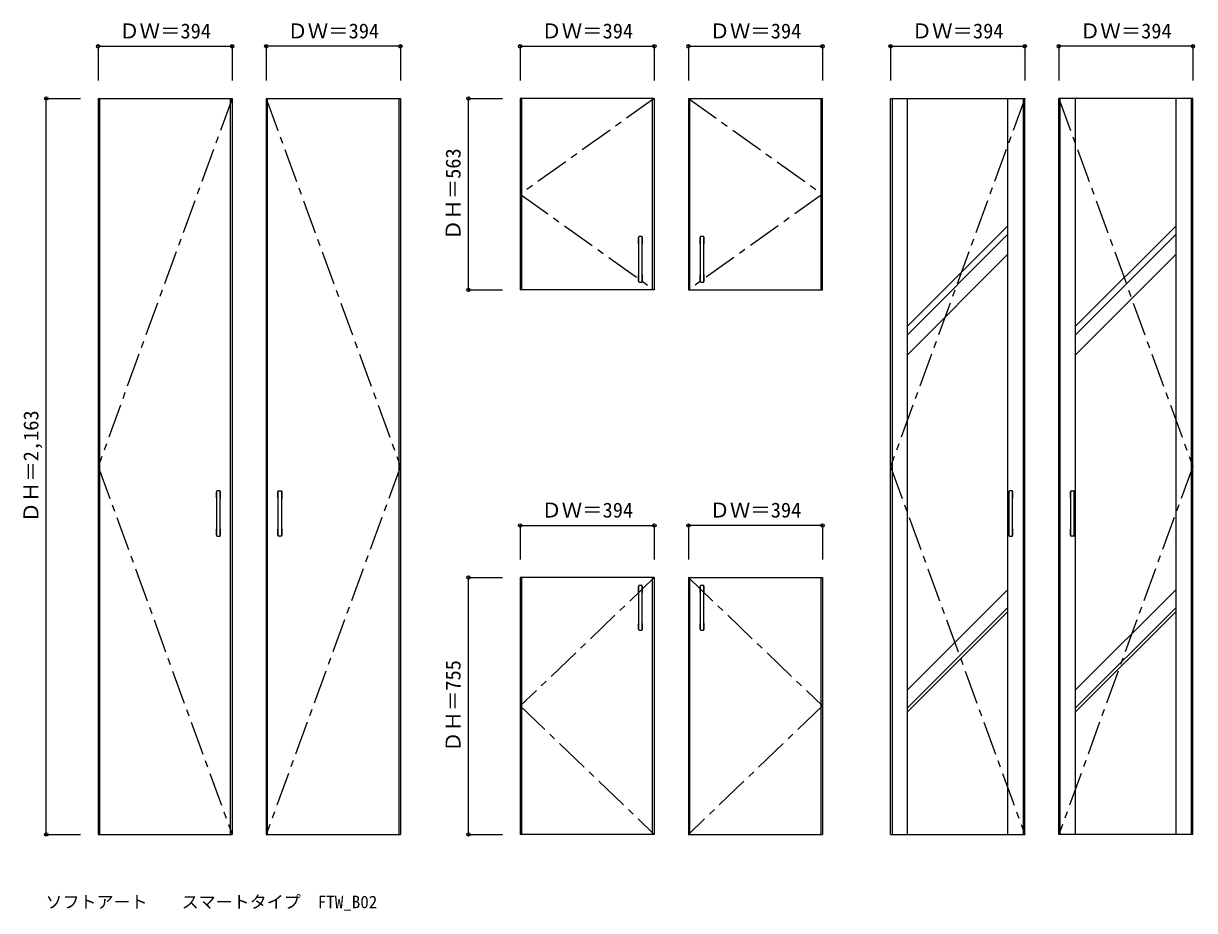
# Model space of a CAD drawing. Units: millimetres, scale not verified. Extents: x -1870 to 1571, y -1464 to 1143.
import ezdxf
from ezdxf.enums import TextEntityAlignment as Align

# ---------------------------------------------------------------- set-up
doc = ezdxf.new("R2010")
doc.units = ezdxf.units.MM
doc.header["$LTSCALE"] = 20
doc.header["$PDMODE"] = 32
doc.header["$PDSIZE"] = 10
doc.linetypes.add('CHAIN1', pattern=[8, 5, -1, 1, -1])
doc.layers.add('0-1', color=7, linetype='Continuous')
doc.layers.add('0-A_文字', color=7, linetype='Continuous')
doc.styles.add('ＭＳ ゴシック', font='')
doc.styles.get('ＭＳ ゴシック').set_extended_font_data('MS Gothic')

msp = doc.modelspace()

# ---------------------------------------------------------------- linework, layer by layer
at = {"layer": '0-1', "color": 4}
for p, q in [((-1650.36, 1075.61), (-1650.36, 975.61)), ((-1650.36, 1075.61), (-1256.36, 1075.61)), ((-1256.36, 1075.61), (-1256.36, 975.61)), ((-762.36, 1075.61), (-1156.36, 1075.61)), ((-1156.36, 1075.61), (-1156.36, 975.61)), ((-762.36, 1075.61), (-762.36, 975.61)), ((-410.36, 1075.61), (-16.36, 1075.61)), ((-410.36, 1075.61), (-410.36, 975.61)), ((-16.36, 1075.61), (-16.36, 975.61)), ((83.64, 1075.61), (477.64, 1075.61)), ((83.64, 1075.61), (83.64, 975.61)), ((477.64, 1075.61), (477.64, 975.61)), ((677.64, 1075.61), (677.64, 975.61)), ((677.64, 1075.61), (1071.64, 1075.61)), ((1071.64, 1075.61), (1071.64, 975.61)), ((1565.64, 1075.61), (1171.64, 1075.61)), ((1171.64, 1075.61), (1171.64, 975.61)), ((1565.64, 1075.61), (1565.64, 975.61)), ((-1802.36, 919.61), (-1802.36, 922.61)), ((-1802.36, 922.61), (-1702.36, 922.61)), ((-1802.36, -1237.39), (-1802.36, 919.61)), ((-562.36, 359.61), (-562.36, 362.61)), ((-562.36, 359.61), (-462.36, 359.61)), ((-410.36, -332.39), (-16.36, -332.39)), ((-410.36, -332.39), (-410.36, -432.39)), ((-16.36, -332.39), (-16.36, -432.39)), ((83.64, -332.39), (83.64, -432.39)), ((477.64, -332.39), (83.64, -332.39)), ((477.64, -332.39), (477.64, -432.39)), ((-562.36, -1240.39), (-562.36, -485.39)), ((-562.36, -485.39), (-462.36, -485.39)), ((-1802.36, -1240.39), (-1802.36, -1237.39)), ((-1802.36, -1240.39), (-1702.36, -1240.39)), ((-562.36, -1240.39), (-462.36, -1240.39))]:
    msp.add_line(p, q, dxfattribs=at)
at = {"layer": '0-1', "color": 3}
for p, q in [((-1650.36, 922.61), (-1256.36, 922.61)), ((-1650.36, 922.61), (-1650.36, -1240.39)), ((-1646.36, 922.61), (-1646.36, -1240.39)), ((-1261.36, -1240.39), (-1261.36, 922.61)), ((-1256.36, 922.61), (-1256.36, -1240.39)), ((-1156.36, 922.61), (-762.36, 922.61)), ((-1156.36, 922.61), (-1156.36, -1240.39)), ((-1152.36, -1240.39), (-1152.36, 922.61)), ((-767.36, 922.61), (-767.36, -1240.39)), ((-762.36, 922.61), (-762.36, -1240.39)), ((-410.36, 922.61), (-410.36, 359.61)), ((-16.36, 922.61), (-410.36, 922.61)), ((-406.36, 922.61), (-406.36, 359.61)), ((-21.36, 359.61), (-21.36, 922.61)), ((-16.36, 922.61), (-16.36, 359.61)), ((83.64, 922.61), (477.64, 922.61)), ((83.64, 922.61), (83.64, 359.61)), ((87.64, 359.61), (87.64, 922.61)), ((472.64, 922.61), (472.64, 359.61)), ((477.64, 359.61), (477.64, 922.61)), ((677.64, 922.61), (1071.64, 922.61)), ((677.64, -1240.39), (677.64, 922.61)), ((682.64, 922.61), (682.64, -1240.39)), ((727.14, -1240.39), (727.14, 922.61)), ((1022.14, -1240.39), (1022.14, 922.61)), ((1067.64, -1240.39), (1067.64, 922.61)), ((1071.64, -1240.39), (1071.64, 922.61)), ((1171.64, -1240.39), (1171.64, 922.61)), ((1565.64, 922.61), (1171.64, 922.61)), ((1175.64, -1240.39), (1175.64, 922.61)), ((1221.14, -1240.39), (1221.14, 922.61)), ((1516.14, -1240.39), (1516.14, 922.61)), ((1560.64, 922.61), (1560.64, -1240.39)), ((1565.64, -1240.39), (1565.64, 922.61)), ((-52.86, 516.61), (-60.86, 516.61)), ((128.14, 516.61), (120.14, 516.61)), ((-61.86, 383.61), (-61.86, 515.61)), ((-51.86, 383.61), (-51.86, 515.61)), ((119.14, 383.61), (119.14, 515.61)), ((129.14, 383.61), (129.14, 515.61)), ((-60.86, 382.61), (-52.86, 382.61)), ((120.14, 382.61), (128.14, 382.61)), ((-16.36, 359.61), (-410.36, 359.61)), ((83.64, 359.61), (477.64, 359.61)), ((-1301.86, -363.39), (-1301.86, -231.39)), ((-1292.86, -230.39), (-1300.86, -230.39)), ((-1291.86, -363.39), (-1291.86, -231.39)), ((-1120.86, -363.39), (-1120.86, -231.39)), ((-1119.86, -230.39), (-1111.86, -230.39)), ((-1110.86, -363.39), (-1110.86, -231.39)), ((1026.14, -363.39), (1026.14, -231.39)), ((1035.14, -230.39), (1027.14, -230.39)), ((1036.14, -363.39), (1036.14, -231.39)), ((1207.14, -363.39), (1207.14, -231.39)), ((1208.14, -230.39), (1216.14, -230.39)), ((1217.14, -363.39), (1217.14, -231.39)), ((-1300.86, -364.39), (-1292.86, -364.39)), ((-1111.86, -364.39), (-1119.86, -364.39)), ((1027.14, -364.39), (1035.14, -364.39)), ((1216.14, -364.39), (1208.14, -364.39)), ((-16.36, -485.39), (-410.36, -485.39)), ((-410.36, -485.39), (-410.36, -1240.39)), ((-406.36, -485.39), (-406.36, -1240.39)), ((-61.86, -638.89), (-61.86, -509.39)), ((-52.86, -508.39), (-60.86, -508.39)), ((-51.86, -638.89), (-51.86, -509.39)), ((-21.36, -1240.39), (-21.36, -485.39)), ((-16.36, -485.39), (-16.36, -1240.39)), ((83.64, -485.39), (83.64, -1240.39)), ((87.64, -1240.39), (87.64, -485.39)), ((119.14, -638.89), (119.14, -509.39)), ((128.14, -508.39), (120.14, -508.39)), ((129.14, -638.89), (129.14, -509.39)), ((472.64, -485.39), (472.64, -1240.39)), ((-60.86, -639.89), (-52.86, -639.89)), ((120.14, -639.89), (128.14, -639.89)), ((-1650.36, -1240.39), (-1256.36, -1240.39)), ((-1156.36, -1240.39), (-762.36, -1240.39)), ((-16.36, -1240.39), (-410.36, -1240.39)), ((83.64, -1240.39), (477.64, -1240.39)), ((677.64, -1240.39), (1071.64, -1240.39)), ((1565.64, -1240.39), (1171.64, -1240.39))]:
    msp.add_line(p, q, dxfattribs=at)
at = {"layer": '0-1', "linetype": 'CHAIN1'}
for p, q in [((-1156.36, 922.61), (-762.36, -158.89)), ((1071.64, 922.61), (677.64, -158.89)), ((-762.36, -158.89), (-1156.36, -1240.39)), ((677.64, -158.89), (1071.64, -1240.39))]:
    msp.add_line(p, q, dxfattribs=at)
at = {"layer": '0-1'}
for p, q in [((1022.14, 548.42), (727.14, 253.42)), ((1022.14, 523.22), (727.14, 228.22)), ((1516.14, 548.42), (1221.14, 253.42)), ((1516.14, 523.22), (1221.14, 228.22)), ((-62.86, 495.61), (-62.86, 513.61)), ((-50.86, 495.61), (-50.86, 513.61)), ((118.14, 495.61), (118.14, 513.61)), ((130.14, 495.61), (130.14, 513.61)), ((1022.14, 464.33), (727.14, 169.33)), ((1516.14, 464.33), (1221.14, 169.33)), ((-62.86, 385.61), (-62.86, 403.61)), ((-50.86, 385.61), (-50.86, 403.61)), ((118.14, 385.61), (118.14, 403.61)), ((130.14, 385.61), (130.14, 403.61)), ((-1302.86, -251.39), (-1302.86, -233.39)), ((-1290.86, -251.39), (-1290.86, -233.39)), ((-1121.86, -251.39), (-1121.86, -233.39)), ((-1109.86, -251.39), (-1109.86, -233.39)), ((1025.14, -251.39), (1025.14, -233.39)), ((1037.14, -251.39), (1037.14, -233.39)), ((1206.14, -251.39), (1206.14, -233.39)), ((1218.14, -251.39), (1218.14, -233.39)), ((-1302.86, -361.39), (-1302.86, -343.39)), ((-1290.86, -361.39), (-1290.86, -343.39)), ((-1121.86, -361.39), (-1121.86, -343.39)), ((-1109.86, -361.39), (-1109.86, -343.39)), ((1025.14, -361.39), (1025.14, -343.39)), ((1037.14, -361.39), (1037.14, -343.39)), ((1206.14, -361.39), (1206.14, -343.39)), ((1218.14, -361.39), (1218.14, -343.39)), ((-62.86, -529.39), (-62.86, -511.39)), ((-50.86, -529.39), (-50.86, -511.39)), ((118.14, -529.39), (118.14, -511.39)), ((130.14, -529.39), (130.14, -511.39)), ((1022.14, -520.24), (727.14, -815.24)), ((1516.14, -520.24), (1221.14, -815.24)), ((1022.14, -573.04), (727.14, -868.04)), ((1516.14, -573.04), (1221.14, -868.04)), ((1022.14, -585.23), (727.14, -880.23)), ((1516.14, -585.23), (1221.14, -880.23)), ((-62.86, -636.89), (-62.86, -621.39)), ((-50.86, -636.89), (-50.86, -621.39)), ((118.14, -636.89), (118.14, -621.39)), ((130.14, -636.89), (130.14, -621.39))]:
    msp.add_line(p, q, dxfattribs=at)
at = {"layer": '0-1', "linetype": 'CHAIN1'}
for points in [[(-1256.36, 922.61), (-1650.36, -158.89), (-1256.36, -1240.39)], [(-16.36, 922.61), (-410.36, 641.11), (-16.36, 359.61)], [(83.64, 922.61), (477.64, 641.11), (83.64, 359.61)], [(1171.64, 922.61), (1565.64, -158.89), (1171.64, -1240.39)], [(-16.36, -485.39), (-410.36, -862.89), (-16.36, -1240.39)], [(83.64, -485.39), (477.64, -862.89), (83.64, -1240.39)]]:
    msp.add_lwpolyline(points, dxfattribs=at)
at = {"layer": '0-1', "color": 4}
msp.add_lwpolyline([(-562.36, 359.61), (-562.36, 922.61), (-462.36, 922.61)], dxfattribs=at)
at = {"layer": '0-1', "color": 3}
msp.add_lwpolyline([(83.64, -485.39), (477.64, -485.39), (477.64, -1240.39)], dxfattribs=at)
for centre, start, end in [((-60.86, 515.61), 90, 180), ((-52.86, 515.61), 0, 90), ((120.14, 515.61), 90, 180), ((128.14, 515.61), 0, 90), ((-60.86, 383.61), 180, 270), ((-52.86, 383.61), 270, 0), ((120.14, 383.61), 180, 270), ((128.14, 383.61), 270, 0), ((-1300.86, -231.39), 90, 180), ((-1292.86, -231.39), 0, 90), ((-1119.86, -231.39), 90, 180), ((-1111.86, -231.39), 0, 90), ((1027.14, -231.39), 90, 180), ((1035.14, -231.39), 0, 90), ((1208.14, -231.39), 90, 180), ((1216.14, -231.39), 0, 90), ((-1300.86, -363.39), 180, 270), ((-1292.86, -363.39), 270, 0), ((-1119.86, -363.39), 180, 270), ((-1111.86, -363.39), 270, 0), ((1027.14, -363.39), 180, 270), ((1035.14, -363.39), 270, 0), ((1208.14, -363.39), 180, 270), ((1216.14, -363.39), 270, 0), ((-60.86, -509.39), 90, 180), ((-52.86, -509.39), 0, 90), ((120.14, -509.39), 90, 180), ((128.14, -509.39), 0, 90), ((-60.86, -638.89), 180, 270), ((-52.86, -638.89), 270, 0), ((120.14, -638.89), 180, 270), ((128.14, -638.89), 270, 0)]:
    msp.add_arc(centre, 1, start, end, dxfattribs=at)
at = {"layer": '0-1'}
for centre, start, end in [((-61.86, 513.61), 90, 180), ((-61.86, 495.61), 180, 270), ((-51.86, 513.61), 0, 90), ((-51.86, 495.61), 270, 0), ((119.14, 513.61), 90, 180), ((119.14, 495.61), 180, 270), ((129.14, 513.61), 0, 90), ((129.14, 495.61), 270, 0), ((-61.86, 403.61), 90, 180), ((-61.86, 385.61), 180, 270), ((-51.86, 403.61), 0, 90), ((-51.86, 385.61), 270, 0), ((119.14, 403.61), 90, 180), ((119.14, 385.61), 180, 270), ((129.14, 403.61), 0, 90), ((129.14, 385.61), 270, 0), ((-1301.86, -233.39), 90, 180), ((-1291.86, -233.39), 0, 90), ((-1120.86, -233.39), 90, 180), ((-1110.86, -233.39), 0, 90), ((1026.14, -233.39), 90, 180), ((1036.14, -233.39), 0, 90), ((1207.14, -233.39), 90, 180), ((1217.14, -233.39), 0, 90), ((-1301.86, -251.39), 180, 270), ((-1291.86, -251.39), 270, 0), ((-1120.86, -251.39), 180, 270), ((-1110.86, -251.39), 270, 0), ((1026.14, -251.39), 180, 270), ((1036.14, -251.39), 270, 0), ((1207.14, -251.39), 180, 270), ((1217.14, -251.39), 270, 0), ((-1301.86, -343.39), 90, 180), ((-1291.86, -343.39), 0, 90), ((-1120.86, -343.39), 90, 180), ((-1110.86, -343.39), 0, 90), ((1026.14, -343.39), 90, 180), ((1036.14, -343.39), 0, 90), ((1207.14, -343.39), 90, 180), ((1217.14, -343.39), 0, 90), ((-1301.86, -361.39), 180, 270), ((-1291.86, -361.39), 270, 0), ((-1120.86, -361.39), 180, 270), ((-1110.86, -361.39), 270, 0), ((1026.14, -361.39), 180, 270), ((1036.14, -361.39), 270, 0), ((1207.14, -361.39), 180, 270), ((1217.14, -361.39), 270, 0), ((-61.86, -511.39), 90, 180), ((-51.86, -511.39), 0, 90), ((119.14, -511.39), 90, 180), ((129.14, -511.39), 0, 90), ((-61.86, -529.39), 180, 270), ((-51.86, -529.39), 270, 0), ((119.14, -529.39), 180, 270), ((129.14, -529.39), 270, 0), ((-61.86, -621.39), 90, 180), ((-61.86, -636.89), 180, 270), ((-51.86, -621.39), 0, 90), ((-51.86, -636.89), 270, 0), ((119.14, -621.39), 90, 180), ((119.14, -636.89), 180, 270), ((129.14, -621.39), 0, 90), ((129.14, -636.89), 270, 0)]:
    msp.add_arc(centre, 1, start, end, dxfattribs=at)
for p in [(-1650.36, 1075.61), (-1256.36, 1075.61), (-1156.36, 1075.61), (-762.36, 1075.61), (-410.36, 1075.61), (-16.36, 1075.61), (83.64, 1075.61), (477.64, 1075.61), (677.64, 1075.61), (1071.64, 1075.61), (1171.64, 1075.61), (1565.64, 1075.61), (-1802.36, 922.61), (-562.36, 922.61), (-562.36, 359.61), (-410.36, -332.39), (-16.36, -332.39), (83.64, -332.39), (477.64, -332.39), (-562.36, -485.39), (-1802.36, -1240.39), (-562.36, -1240.39)]:
    msp.add_point(p, dxfattribs=at)

# ---------------------------------------------------------------- texts
at = {"layer": '0-1', "style": 'ＭＳ ゴシック'}
for p in [(-1588.36, 1085.61), (-1094.36, 1085.61), (-348.36, 1085.61), (145.64, 1085.61), (739.64, 1085.61), (1233.64, 1085.61), (-348.36, -322.39), (145.64, -322.39)]:
    msp.add_text('ＤＷ＝394', height=43.99, dxfattribs=at).set_placement(p, align=Align.BOTTOM_LEFT)
for s, p in [('ＤＨ＝563', (-572.36, 506.11)), ('ＤＨ＝2,163', (-1812.36, -323.89)), ('ＤＨ＝755', (-572.36, -997.89))]:
    msp.add_text(s, height=43.99, rotation=90, dxfattribs=at).set_placement(p, align=Align.BOTTOM_LEFT)
at = {"layer": '0-A_文字', "style": 'ＭＳ ゴシック'}
msp.add_text('ソフトアート\u3000\u3000スマートタイプ\u3000FTW_B02', height=36.66, dxfattribs=at).set_placement((-1804.9, -1468.16), align=Align.BOTTOM_LEFT)

doc.saveas('drawing.dxf')
